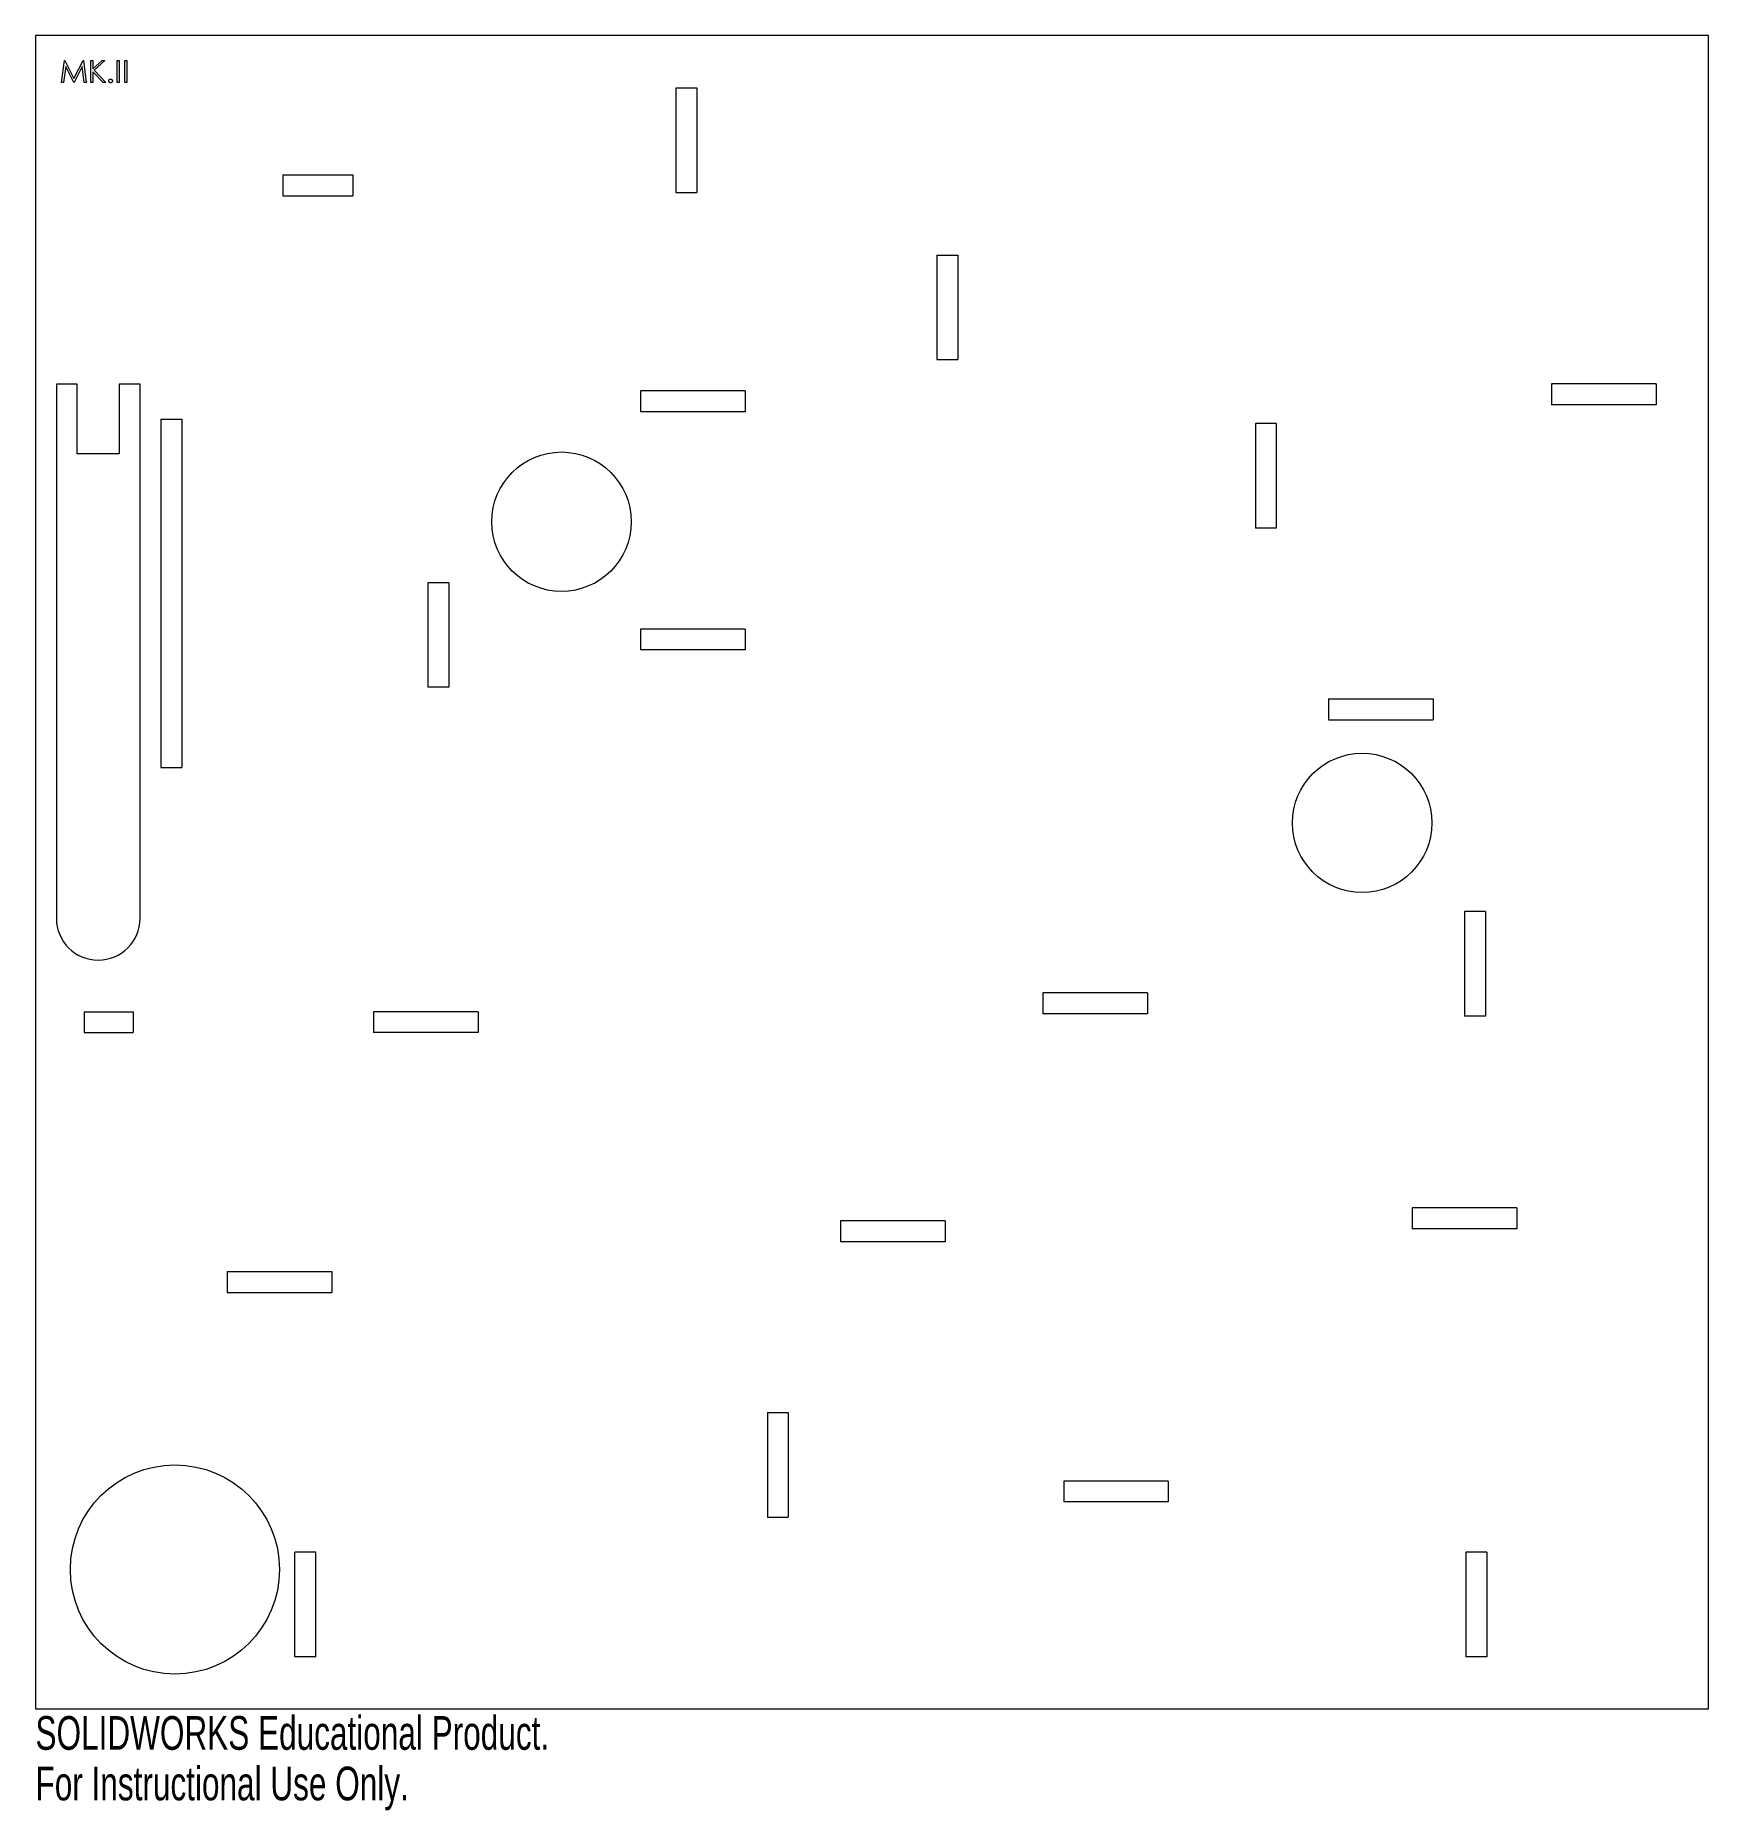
# Model space of a CAD drawing. Header units: millimetres. Extents: x -120 to 120, y -135 to 120.
import ezdxf

# ---------------------------------------------------------------- set-up
doc = ezdxf.new("R2010")
doc.units = ezdxf.units.MM
doc.styles.add('SLDTEXTSTYLE0', font='TXT', dxfattribs={"width": 0.7})

msp = doc.modelspace()

# ---------------------------------------------------------------- linework, layer by layer
at = {"color": 7, "linetype": 'Continuous', "lineweight": 15}
for p, q in [((120, 120), (-120, 120)), ((-120, 120), (-120, -120)), ((120, -120), (120, 120)), ((-116.25, 113.26), (-115.83, 116.43)), ((-115.66, 115.55), (-115.96, 113.26)), ((-115.83, 116.43), (-115.79, 116.43)), ((-115.79, 116.43), (-114.48, 113.83)), ((-114.51, 113.26), (-115.66, 115.55)), ((-114.48, 113.83), (-113.17, 116.43)), ((-113.3, 115.54), (-114.45, 113.26)), ((-113, 113.26), (-113.3, 115.54)), ((-113.17, 116.43), (-113.13, 116.43)), ((-113.13, 116.43), (-112.71, 113.26)), ((-112.06, 113.26), (-112.06, 116.43)), ((-112.06, 116.43), (-111.77, 116.43)), ((-111.77, 116.43), (-111.77, 115.22)), ((-111.77, 115.22), (-110.45, 116.43)), ((-110.3, 113.26), (-111.77, 114.79)), ((-111.77, 114.79), (-111.77, 113.26)), ((-110.04, 116.43), (-111.6, 115.01)), ((-111.6, 115.01), (-109.92, 113.26)), ((-110.45, 116.43), (-110.04, 116.43)), ((-108.27, 113.26), (-108.27, 116.43)), ((-108.27, 116.43), (-107.99, 116.43)), ((-107.99, 116.43), (-107.99, 113.26)), ((-107.17, 113.26), (-107.17, 116.43)), ((-107.17, 116.43), (-106.89, 116.43)), ((-106.89, 116.43), (-106.89, 113.26)), ((-115.96, 113.26), (-116.25, 113.26)), ((-114.45, 113.26), (-114.51, 113.26)), ((-112.71, 113.26), (-113, 113.26)), ((-111.77, 113.26), (-112.06, 113.26)), ((-109.92, 113.26), (-110.3, 113.26)), ((-107.99, 113.26), (-108.27, 113.26)), ((-106.89, 113.26), (-107.17, 113.26)), ((-28.12, 112.5), (-25.12, 112.5)), ((-28.12, 112.5), (-28.12, 97.5)), ((-25.12, 112.5), (-25.12, 97.5)), ((-84.5, 100), (-74.5, 100)), ((-84.5, 100), (-84.5, 97)), ((-74.5, 100), (-74.5, 97)), ((-84.5, 97), (-74.5, 97)), ((-28.12, 97.5), (-25.12, 97.5)), ((9.29, 88.52), (12.29, 88.52)), ((9.29, 88.52), (9.29, 73.52)), ((12.29, 88.52), (12.29, 73.52)), ((9.29, 73.52), (12.29, 73.52)), ((-117, 70), (-117, -6.61)), ((-114, 70), (-117, 70)), ((-114, 60), (-114, 70)), ((-105, 70), (-108, 70)), ((-108, 70), (-108, 60)), ((-105, -6.61), (-105, 70)), ((-18.21, 69.02), (-33.21, 69.02)), ((-33.21, 69.02), (-33.21, 66.02)), ((-18.21, 69.02), (-18.21, 66.02)), ((112.5, 70.04), (97.5, 70.04)), ((97.5, 70.04), (97.5, 67.04)), ((112.5, 70.04), (112.5, 67.04)), ((112.5, 67.04), (97.5, 67.04)), ((-102, 65), (-99, 65)), ((-102, 65), (-102, 15)), ((-99, 65), (-99, 15)), ((-18.21, 66.02), (-33.21, 66.02)), ((58, 64.36), (55, 64.36)), ((55, 64.36), (55, 49.36)), ((58, 64.36), (58, 49.36)), ((-108, 60), (-114, 60)), ((58, 49.36), (55, 49.36)), ((-60.71, 41.52), (-63.71, 41.52)), ((-63.71, 41.52), (-63.71, 26.52)), ((-60.71, 41.52), (-60.71, 26.52)), ((-18.21, 34.88), (-33.21, 34.88)), ((-33.21, 34.88), (-33.21, 31.88)), ((-18.21, 34.88), (-18.21, 31.88)), ((-18.21, 31.88), (-33.21, 31.88)), ((-60.71, 26.52), (-63.71, 26.52)), ((65.5, 24.86), (80.5, 24.86)), ((65.5, 24.86), (65.5, 21.86)), ((80.5, 24.86), (80.5, 21.86)), ((65.5, 21.86), (80.5, 21.86)), ((-102, 15), (-99, 15)), ((88, -5.64), (85, -5.64)), ((85, -5.64), (85, -20.64)), ((88, -5.64), (88, -20.64)), ((39.5, -17.31), (24.5, -17.31)), ((24.5, -17.31), (24.5, -20.31)), ((39.5, -17.31), (39.5, -20.31)), ((-113, -20), (-106, -20)), ((-113, -20), (-113, -23)), ((-106, -20), (-106, -23)), ((-56.5, -20), (-71.5, -20)), ((-71.5, -20), (-71.5, -23)), ((-56.5, -20), (-56.5, -23)), ((39.5, -20.31), (24.5, -20.31)), ((88, -20.64), (85, -20.64)), ((-113, -23), (-106, -23)), ((-56.5, -23), (-71.5, -23)), ((92.5, -48.14), (77.5, -48.14)), ((77.5, -48.14), (77.5, -51.14)), ((92.5, -48.14), (92.5, -51.14)), ((10.49, -50), (-4.51, -50)), ((-4.51, -50), (-4.51, -53)), ((10.49, -50), (10.49, -53)), ((10.49, -53), (-4.51, -53)), ((92.5, -51.14), (77.5, -51.14)), ((-92.5, -57.27), (-77.5, -57.27)), ((-92.5, -57.27), (-92.5, -60.27)), ((-77.5, -57.27), (-77.5, -60.27)), ((-92.5, -60.27), (-77.5, -60.27)), ((-15.01, -77.5), (-12.01, -77.5)), ((-15.01, -77.5), (-15.01, -92.5)), ((-12.01, -77.5), (-12.01, -92.5)), ((42.5, -87.31), (27.5, -87.31)), ((27.5, -87.31), (27.5, -90.31)), ((42.5, -87.31), (42.5, -90.31)), ((42.5, -90.31), (27.5, -90.31)), ((-15.01, -92.5), (-12.01, -92.5)), ((-82.78, -112.5), (-82.78, -97.5)), ((-79.78, -97.5), (-82.78, -97.5)), ((-79.78, -112.5), (-79.78, -97.5)), ((88.2, -97.5), (85.2, -97.5)), ((85.2, -97.5), (85.2, -112.5)), ((88.2, -97.5), (88.2, -112.5)), ((-79.78, -112.5), (-82.78, -112.5)), ((88.2, -112.5), (85.2, -112.5)), ((-120, -120), (120, -120))]:
    msp.add_line(p, q, dxfattribs=at)
for centre, radius in [((-44.54, 50.27), 10), ((70.32, 7.07), 10), ((-100, -100), 15)]:
    msp.add_circle(centre, radius, dxfattribs=at)
msp.add_arc((-111, -6.61), 6, 180, 0, dxfattribs=at)
for points, knots in [([(-109.49, 113.48), (-109.49, 113.5), (-109.49, 113.53), (-109.48, 113.58), (-109.45, 113.63), (-109.42, 113.67), (-109.38, 113.7), (-109.33, 113.73), (-109.28, 113.74), (-109.25, 113.74), (-109.23, 113.75)], [0, 0, 0, 0, 0.129097, 0.252046, 0.373905, 0.501038, 0.628171, 0.751376, 0.872426, 1, 1, 1, 1]), ([(-109.23, 113.22), (-109.25, 113.22), (-109.28, 113.22), (-109.33, 113.23), (-109.38, 113.26), (-109.42, 113.29), (-109.45, 113.33), (-109.48, 113.38), (-109.49, 113.43), (-109.49, 113.46), (-109.49, 113.48)], [0, 0, 0, 0, 0.127757, 0.249414, 0.372796, 0.500111, 0.62861, 0.750643, 0.873768, 1, 1, 1, 1]), ([(-109.23, 113.75), (-109.21, 113.74), (-109.18, 113.74), (-109.13, 113.73), (-109.08, 113.7), (-109.04, 113.67), (-109.01, 113.63), (-108.98, 113.58), (-108.97, 113.53), (-108.97, 113.5), (-108.96, 113.48)], [0, 0, 0, 0, 0.127519, 0.249986, 0.371792, 0.49887, 0.625948, 0.748492, 0.870959, 1, 1, 1, 1]), ([(-108.96, 113.48), (-108.97, 113.46), (-108.97, 113.43), (-108.98, 113.38), (-109.01, 113.33), (-109.04, 113.29), (-109.08, 113.26), (-109.13, 113.23), (-109.18, 113.22), (-109.21, 113.22), (-109.23, 113.22)], [0, 0, 0, 0, 0.1261777, 0.2488206, 0.37154, 0.4999837, 0.6272442, 0.7492255, 0.872298, 1, 1, 1, 1])]:
    msp.add_open_spline(points, degree=3, knots=knots, dxfattribs=at)

# ---------------------------------------------------------------- texts
at = {"color": 7, "linetype": 'Continuous', "char_height": 4.8336, "attachment_point": 1, "style": 'SLDTEXTSTYLE0'}
for s, insert in [('SOLIDWORKS Educational Product.', (-120, -121.02)), ('For Instructional Use Only.', (-120, -128.27))]:
    msp.add_mtext(s, dxfattribs=dict(at, insert=insert))

doc.saveas('drawing.dxf')
